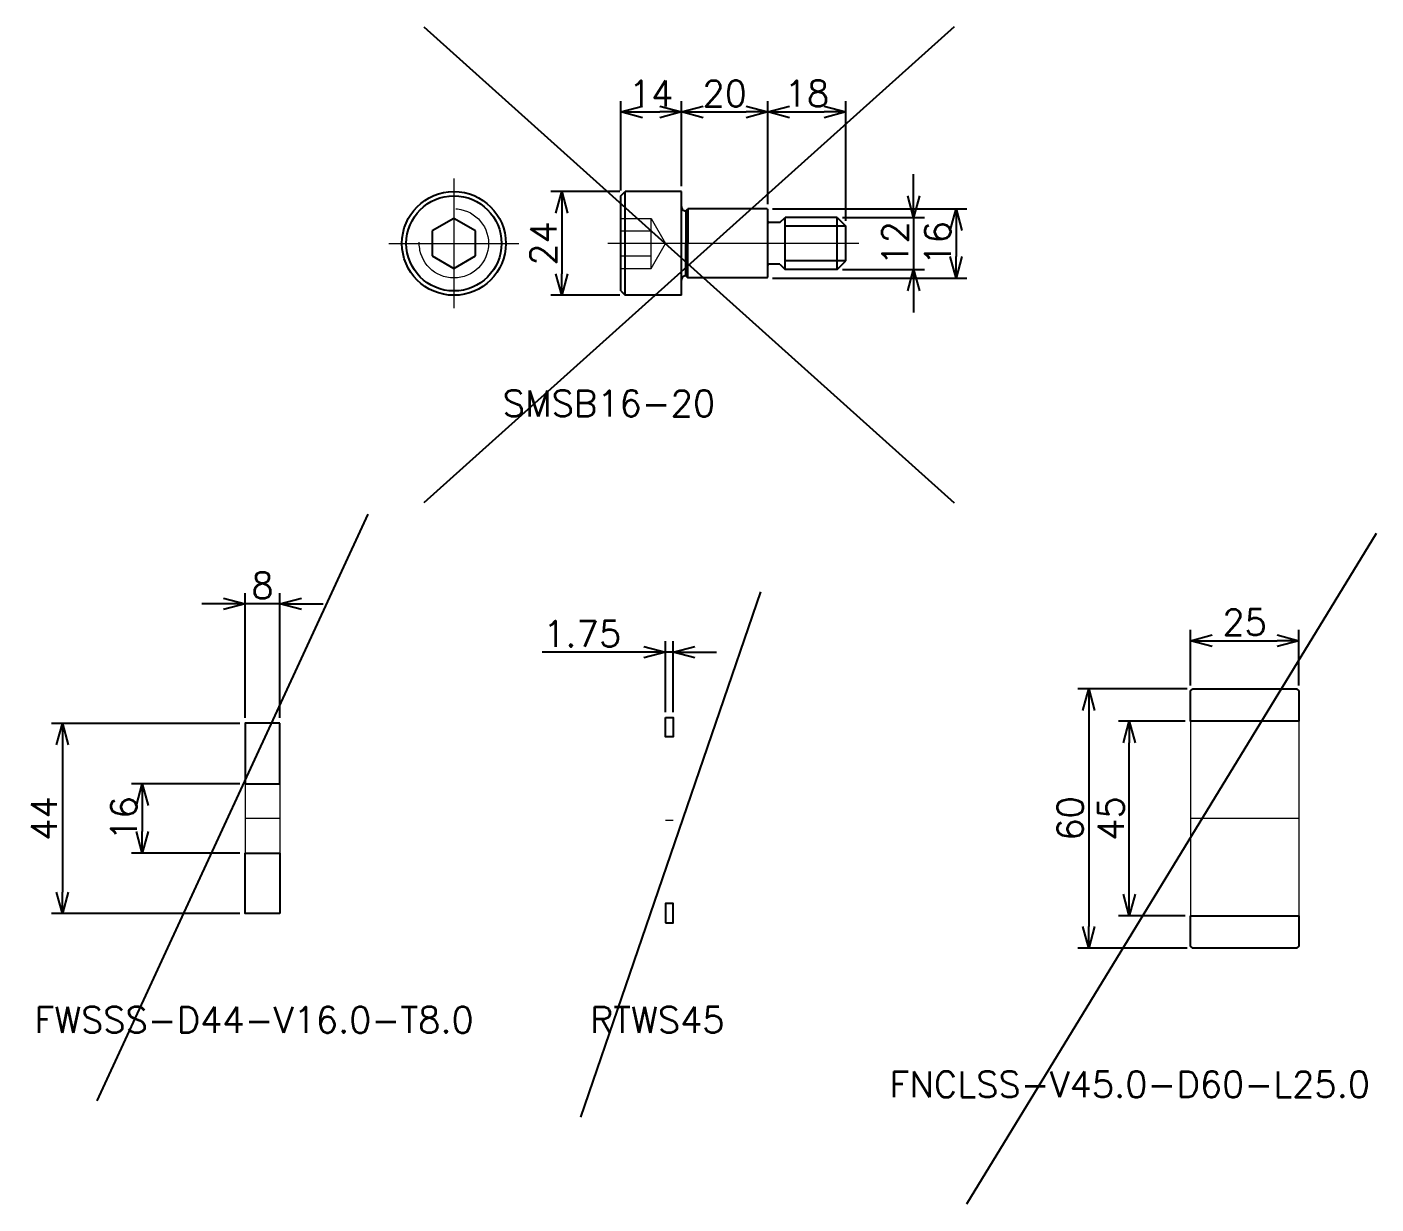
# Model space of a CAD drawing. Header units: millimetres. Extents: x -8731 to 85711, y -14522 to 31379.
# Drawn here: x 35867.9 to 36179.6, y -1828.1 to -1556 of the extents above; entities that cross this region are included whole.
import ezdxf

# ---------------------------------------------------------------- set-up
doc = ezdxf.new("R2010")
doc.units = ezdxf.units.MM
doc.header["$LTSCALE"] = 4
doc.header["$PDMODE"] = 99
doc.header["$PDSIZE"] = 1
doc.linetypes.add('CENTER2', pattern=[28.575, 19.05, -3.175, 3.175, -3.175])
doc.linetypes.add('HIDDEN', pattern=[9.525, 6.35, -3.175])
for name, color, linetype, lineweight in [('04_HIDDEN', 2, 'HIDDEN', 13), ('05_CENTER', 4, 'CENTER2', 13), ('08_DIM', 3, 'Continuous', 13)]:
    doc.layers.add(name, color=color, linetype=linetype, lineweight=lineweight)
doc.layers.add('10_DRAFT', color=8, linetype='Continuous', lineweight=0, plot=False)
doc.styles.add('KSS_TXT', font='txt.shx', dxfattribs={"bigfont": 'extfont2.shx'})
doc.dimstyles.new('KSS_DIM', dxfattribs={"dimscale": 3, "dimtxt": 3, "dimasz": 2.5, "dimexe": 1.25, "dimexo": 0.625, "dimtad": 1, "dimdsep": 46, "dimtxsty": 'KSS_TXT', "dimblk": 'OPEN30', "dimcen": 0, "dimazin": 2, "dimtfac": 0.75, "dimtmove": 0, "dimatfit": 3, "dimldrblk": 'OPEN30', "dimfxl": 1, "dimtolj": 1, "dimarcsym": 0})

# ---------------------------------------------------------------- blocks, each defined once
blk = doc.blocks.new('MSB16-20a_1_1_1')
at = {"color": 0}
for p, q in [((-34, 11), (-33, 12)), ((-34, -11), (-34, 11)), ((-33, -12), (-33, 12)), ((-20, 12), (-33, 12)), ((-20, -12), (-20, 12)), ((-19, 7.5), (-18.5, 8)), ((-19, 7.5), (-19, 0)), ((-0.2, 8), (-18.5, 8)), ((-18.5, 8), (-18.5, 0)), ((-0.2, 8), (0, 7.8)), ((0, -7.8), (0, 7.8)), ((2.75, 4.8), (0.3, 4.8)), ((2.75, 4.8), (3.95, 6)), ((16, 6), (3.95, 6)), ((3.95, -6), (3.95, 6)), ((18, 4), (3.95, 4)), ((16, 6), (18, 4)), ((16, -6), (16, 6)), ((18, -4), (18, 4)), ((-19, -7.5), (-19, 0)), ((-18.5, -8), (-18.5, 0)), ((2.75, -4.8), (0.3, -4.8)), ((2.75, -4.8), (3.95, -6)), ((18, -4), (3.95, -4)), ((16, -6), (3.95, -6)), ((16, -6), (18, -4)), ((-19, -7.5), (-18.5, -8)), ((-0.2, -8), (-18.5, -8)), ((-0.2, -8), (0, -7.8)), ((-34, -11), (-33, -12)), ((-20, -12), (-33, -12))]:
    blk.add_line(p, q, dxfattribs=at)
for centre, radius, start, end in [((-19.03, 8.47), 0.972, 178.3241, 271.6206), ((0.3, 5.1), 0.3, 180, 270), ((0.3, -5.1), 0.3, 90, 180), ((-19.03, -8.47), 0.972, 88.3794, 181.6759)]:
    blk.add_arc(centre, radius, start, end, dxfattribs=at)
at = {"layer": '04_HIDDEN', "color": 0}
for p, q in [((-34, 5.77), (-27, 5.77)), ((-27, -5.77), (-27, 5.77)), ((-27, 5.77), (-23.67, 0)), ((-34, 2.89), (-27, 2.89)), ((-34, 0), (-34, 0)), ((-34, -2.89), (-27, -2.89)), ((-27, -5.77), (-23.67, 0)), ((-34, -5.5), (-34, -5.5)), ((-34, -5.77), (-27, -5.77))]:
    blk.add_line(p, q, dxfattribs=at)
at = {"layer": '05_CENTER', "color": 0}
blk.add_line((21, 0), (-37, 0), dxfattribs=at)
blk = doc.blocks.new('_Open30')
at = {"color": 0, "linetype": 'ByBlock', "lineweight": -2}
for p, q in [((-1, 0.268), (0, 0)), ((0, 0), (-1, -0.268)), ((0, 0), (-1, 0))]:
    blk.add_line(p, q, dxfattribs=at)
blk = doc.blocks.new('*D3684')
at = {"layer": '08_DIM', "color": 0, "lineweight": -2, "transparency": 16777216}
for p, q in [((36040.17, -1598.03), (36085.1, -1598.03)), ((36082.6, -1603.03), (36082.6, -1609.03)), ((36040.17, -1614.03), (36085.1, -1614.03))]:
    blk.add_line(p, q, dxfattribs=at)
at = {"layer": 'Defpoints', "color": 0, "transparency": 16777216}
for p in [(36038.92, -1598.03), (36038.92, -1614.03), (36082.6, -1614.03)]:
    blk.add_point(p, dxfattribs=at)
at = {"layer": '08_DIM', "color": 0, "lineweight": -2, "transparency": 16777216, "xscale": 5, "yscale": 5, "zscale": 5}
for p, rotation in [((36082.6, -1598.03), 90), ((36082.6, -1614.03), 270)]:
    blk.add_blockref('_Open30', p, dxfattribs=dict(at, rotation=rotation))
at = {"layer": '08_DIM', "color": 0, "transparency": 16777216, "insert": (36078.35, -1606.03), "char_height": 6, "attachment_point": 5, "rotation": 90, "style": 'KSS_TXT'}
blk.add_mtext('\\A1;16', dxfattribs=at)
blk = doc.blocks.new('*D3685')
at = {"layer": '08_DIM', "color": 0, "lineweight": -2, "transparency": 16777216}
for p, q in [((36072.77, -1595.03), (36072.77, -1590.03)), ((36056.37, -1600.03), (36075.27, -1600.03)), ((36072.77, -1600.03), (36072.77, -1612.03)), ((36056.37, -1612.03), (36075.27, -1612.03)), ((36072.77, -1617.03), (36072.77, -1622.03))]:
    blk.add_line(p, q, dxfattribs=at)
at = {"layer": 'Defpoints', "color": 0, "transparency": 16777216}
for p in [(36055.12, -1600.03), (36055.12, -1612.03), (36072.77, -1612.03)]:
    blk.add_point(p, dxfattribs=at)
at = {"layer": '08_DIM', "color": 0, "lineweight": -2, "transparency": 16777216, "xscale": 5, "yscale": 5, "zscale": 5}
for p, rotation in [((36072.77, -1600.03), 270), ((36072.77, -1612.03), 90)]:
    blk.add_blockref('_Open30', p, dxfattribs=dict(at, rotation=rotation))
at = {"layer": '08_DIM', "color": 0, "transparency": 16777216, "insert": (36068.52, -1606.03), "char_height": 6, "attachment_point": 5, "rotation": 90, "style": 'KSS_TXT'}
blk.add_mtext('\\A1;12', dxfattribs=at)
blk = doc.blocks.new('*D3686')
at = {"layer": '08_DIM', "color": 0, "lineweight": -2, "transparency": 16777216}
for p, q in [((36039.12, -1596.98), (36039.12, -1573.14)), ((36057.12, -1600.78), (36057.12, -1573.14)), ((36044.12, -1575.64), (36052.12, -1575.64))]:
    blk.add_line(p, q, dxfattribs=at)
at = {"layer": 'Defpoints', "color": 0, "transparency": 16777216}
for p in [(36057.12, -1575.64), (36039.12, -1598.23), (36057.12, -1602.03)]:
    blk.add_point(p, dxfattribs=at)
at = {"layer": '08_DIM', "color": 0, "lineweight": -2, "transparency": 16777216, "xscale": 5, "yscale": 5, "zscale": 5, "rotation": 180}
blk.add_blockref('_Open30', (36039.12, -1575.64), dxfattribs=at)
at = {"layer": '08_DIM', "color": 0, "lineweight": -2, "transparency": 16777216, "xscale": 5, "yscale": 5, "zscale": 5}
blk.add_blockref('_Open30', (36057.12, -1575.64), dxfattribs=at)
at = {"layer": '08_DIM', "color": 0, "transparency": 16777216, "insert": (36048.12, -1571.39), "char_height": 6, "attachment_point": 5, "style": 'KSS_TXT'}
blk.add_mtext('\\A1;18', dxfattribs=at)
blk = doc.blocks.new('*D3687')
at = {"layer": '08_DIM', "color": 0, "lineweight": -2, "transparency": 16777216}
for p, q in [((36019.12, -1592.78), (36019.12, -1573.14)), ((36039.12, -1596.98), (36039.12, -1573.14)), ((36024.12, -1575.64), (36034.12, -1575.64))]:
    blk.add_line(p, q, dxfattribs=at)
at = {"layer": 'Defpoints', "color": 0, "transparency": 16777216}
for p in [(36039.12, -1575.64), (36019.12, -1594.03), (36039.12, -1598.23)]:
    blk.add_point(p, dxfattribs=at)
at = {"layer": '08_DIM', "color": 0, "lineweight": -2, "transparency": 16777216, "xscale": 5, "yscale": 5, "zscale": 5, "rotation": 180}
blk.add_blockref('_Open30', (36019.12, -1575.64), dxfattribs=at)
at = {"layer": '08_DIM', "color": 0, "lineweight": -2, "transparency": 16777216, "xscale": 5, "yscale": 5, "zscale": 5}
blk.add_blockref('_Open30', (36039.12, -1575.64), dxfattribs=at)
at = {"layer": '08_DIM', "color": 0, "transparency": 16777216, "insert": (36029.12, -1571.39), "char_height": 6, "attachment_point": 5, "style": 'KSS_TXT'}
blk.add_mtext('\\A1;20', dxfattribs=at)
blk = doc.blocks.new('*D3688')
at = {"layer": '08_DIM', "color": 0, "lineweight": -2, "transparency": 16777216}
for p, q in [((35917.05, -1730.99), (35892.02, -1730.99)), ((35894.52, -1735.99), (35894.52, -1741.99)), ((35917.05, -1746.99), (35892.02, -1746.99))]:
    blk.add_line(p, q, dxfattribs=at)
at = {"layer": 'Defpoints', "color": 0, "transparency": 16777216}
for p in [(35918.3, -1730.99), (35894.52, -1746.99), (35918.3, -1746.99)]:
    blk.add_point(p, dxfattribs=at)
at = {"layer": '08_DIM', "color": 0, "lineweight": -2, "transparency": 16777216, "xscale": 5, "yscale": 5, "zscale": 5}
for p, rotation in [((35894.52, -1730.99), 90), ((35894.52, -1746.99), 270)]:
    blk.add_blockref('_Open30', p, dxfattribs=dict(at, rotation=rotation))
at = {"layer": '08_DIM', "color": 0, "transparency": 16777216, "insert": (35890.27, -1738.99), "char_height": 6, "attachment_point": 5, "rotation": 90, "style": 'KSS_TXT'}
blk.add_mtext('\\A1;16', dxfattribs=at)
blk = doc.blocks.new('*D3689')
at = {"layer": '08_DIM', "color": 0, "lineweight": -2, "transparency": 16777216}
for p, q in [((35913.3, -1689.36), (35908.3, -1689.36)), ((35918.3, -1715.74), (35918.3, -1686.86)), ((35926.3, -1689.36), (35918.3, -1689.36)), ((35926.3, -1715.74), (35926.3, -1686.86)), ((35931.3, -1689.36), (35936.3, -1689.36))]:
    blk.add_line(p, q, dxfattribs=at)
at = {"layer": 'Defpoints', "color": 0, "transparency": 16777216}
for p in [(35918.3, -1689.36), (35918.3, -1716.99), (35926.3, -1716.99)]:
    blk.add_point(p, dxfattribs=at)
at = {"layer": '08_DIM', "color": 0, "lineweight": -2, "transparency": 16777216, "xscale": 5, "yscale": 5, "zscale": 5}
blk.add_blockref('_Open30', (35918.3, -1689.36), dxfattribs=at)
at = {"layer": '08_DIM', "color": 0, "lineweight": -2, "transparency": 16777216, "xscale": 5, "yscale": 5, "zscale": 5, "rotation": 180}
blk.add_blockref('_Open30', (35926.3, -1689.36), dxfattribs=at)
at = {"layer": '08_DIM', "color": 0, "transparency": 16777216, "insert": (35922.3, -1685.11), "char_height": 6, "attachment_point": 5, "style": 'KSS_TXT'}
blk.add_mtext('\\A1;8', dxfattribs=at)
blk = doc.blocks.new('*D3690')
at = {"layer": '08_DIM', "color": 0, "lineweight": -2, "transparency": 16777216}
for p, q in [((36015.44, -1714.39), (36015.44, -1698.03)), ((36017.19, -1714.39), (36017.19, -1698.03)), ((36010.44, -1700.53), (35986.94, -1700.53)), ((36017.19, -1700.53), (36015.44, -1700.53)), ((36022.19, -1700.53), (36027.19, -1700.53))]:
    blk.add_line(p, q, dxfattribs=at)
at = {"layer": 'Defpoints', "color": 0, "transparency": 16777216}
for p in [(36015.44, -1700.53), (36015.44, -1715.64), (36017.19, -1715.64)]:
    blk.add_point(p, dxfattribs=at)
at = {"layer": '08_DIM', "color": 0, "lineweight": -2, "transparency": 16777216, "xscale": 5, "yscale": 5, "zscale": 5}
blk.add_blockref('_Open30', (36015.44, -1700.53), dxfattribs=at)
at = {"layer": '08_DIM', "color": 0, "lineweight": -2, "transparency": 16777216, "xscale": 5, "yscale": 5, "zscale": 5, "rotation": 180}
blk.add_blockref('_Open30', (36017.19, -1700.53), dxfattribs=at)
at = {"layer": '08_DIM', "color": 0, "transparency": 16777216, "insert": (35996.19, -1696.27), "char_height": 6, "attachment_point": 5, "style": 'KSS_TXT'}
blk.add_mtext('\\A1;1.75', dxfattribs=at)
blk = doc.blocks.new('A$C201C6D48_1_1_1')
at = {"color": 0}
for points in [[(-1.75, 23.75), (0, 23.75), (0, 19.25), (-1.75, 19.25)], [(-1.75, -23.75), (0, -23.75), (0, -19.25), (-1.75, -19.25)]]:
    blk.add_lwpolyline(points, close=True, dxfattribs=at)
at = {"layer": '10_DRAFT'}
blk.add_line((-1.75, 0), (0, 0), dxfattribs=at)
blk = doc.blocks.new('MSB16-20b_1_1_1')
at = {"color": 0}
for p, q in [((0, 5.77), (-5, 2.89)), ((5, 2.89), (0, 5.77)), ((-5, 2.89), (-5, -2.89)), ((5, -2.89), (5, 2.89)), ((-5, -2.89), (0, -5.77)), ((0, -5.77), (5, -2.89))]:
    blk.add_line(p, q, dxfattribs=at)
for radius in [12, 11]:
    blk.add_circle((0, 0), radius, dxfattribs=at)
at = {"layer": '04_HIDDEN', "color": 0}
blk.add_circle((0, 0), 8, dxfattribs=at)
at = {"layer": '05_CENTER', "color": 0}
for p, q in [((0, 15), (0, -15)), ((-15, 0), (15, 0))]:
    blk.add_line(p, q, dxfattribs=at)
blk = doc.blocks.new('*D3697')
at = {"layer": '08_DIM', "color": 0, "lineweight": -2, "transparency": 16777216}
for p, q in [((36005.12, -1593.78), (36005.12, -1573.14)), ((36019.12, -1592.78), (36019.12, -1573.14)), ((36010.12, -1575.64), (36014.12, -1575.64))]:
    blk.add_line(p, q, dxfattribs=at)
at = {"layer": 'Defpoints', "color": 0, "transparency": 16777216}
for p in [(36019.12, -1575.64), (36005.12, -1595.03), (36019.12, -1594.03)]:
    blk.add_point(p, dxfattribs=at)
at = {"layer": '08_DIM', "color": 0, "lineweight": -2, "transparency": 16777216, "xscale": 5, "yscale": 5, "zscale": 5, "rotation": 180}
blk.add_blockref('_Open30', (36005.12, -1575.64), dxfattribs=at)
at = {"layer": '08_DIM', "color": 0, "lineweight": -2, "transparency": 16777216, "xscale": 5, "yscale": 5, "zscale": 5}
blk.add_blockref('_Open30', (36019.12, -1575.64), dxfattribs=at)
at = {"layer": '08_DIM', "color": 0, "transparency": 16777216, "insert": (36012.12, -1571.39), "char_height": 6, "attachment_point": 5, "style": 'KSS_TXT'}
blk.add_mtext('\\A1;14', dxfattribs=at)
blk = doc.blocks.new('*D3699')
at = {"layer": '08_DIM', "color": 0, "lineweight": -2, "transparency": 16777216}
for p, q in [((36136.78, -1708.24), (36136.78, -1695.39)), ((36161.78, -1708.24), (36161.78, -1695.39)), ((36141.78, -1697.89), (36156.78, -1697.89))]:
    blk.add_line(p, q, dxfattribs=at)
at = {"layer": 'Defpoints', "color": 0, "transparency": 16777216}
for p in [(36161.78, -1697.89), (36136.78, -1709.49), (36161.78, -1709.49)]:
    blk.add_point(p, dxfattribs=at)
at = {"layer": '08_DIM', "color": 0, "lineweight": -2, "transparency": 16777216, "xscale": 5, "yscale": 5, "zscale": 5, "rotation": 180}
blk.add_blockref('_Open30', (36136.78, -1697.89), dxfattribs=at)
at = {"layer": '08_DIM', "color": 0, "lineweight": -2, "transparency": 16777216, "xscale": 5, "yscale": 5, "zscale": 5}
blk.add_blockref('_Open30', (36161.78, -1697.89), dxfattribs=at)
at = {"layer": '08_DIM', "color": 0, "transparency": 16777216, "insert": (36149.28, -1693.63), "char_height": 6, "attachment_point": 5, "style": 'KSS_TXT'}
blk.add_mtext('\\A1;25', dxfattribs=at)
blk = doc.blocks.new('*D3701')
at = {"layer": '08_DIM', "color": 0, "lineweight": -2, "transparency": 16777216}
for p, q in [((36135.53, -1716.49), (36120.11, -1716.49)), ((36122.61, -1756.49), (36122.61, -1721.49)), ((36135.53, -1761.49), (36120.11, -1761.49))]:
    blk.add_line(p, q, dxfattribs=at)
at = {"layer": 'Defpoints', "color": 0, "transparency": 16777216}
for p in [(36122.61, -1716.49), (36136.78, -1716.49), (36136.78, -1761.49)]:
    blk.add_point(p, dxfattribs=at)
at = {"layer": '08_DIM', "color": 0, "lineweight": -2, "transparency": 16777216, "xscale": 5, "yscale": 5, "zscale": 5}
for p, rotation in [((36122.61, -1716.49), 90), ((36122.61, -1761.49), 270)]:
    blk.add_blockref('_Open30', p, dxfattribs=dict(at, rotation=rotation))
at = {"layer": '08_DIM', "color": 0, "transparency": 16777216, "insert": (36118.35, -1738.99), "char_height": 6, "attachment_point": 5, "rotation": 90, "style": 'KSS_TXT'}
blk.add_mtext('\\A1;45', dxfattribs=at)
blk = doc.blocks.new('*D3702')
at = {"layer": '08_DIM', "color": 0, "lineweight": -2, "transparency": 16777216}
for p, q in [((36004.87, -1594.03), (35988.97, -1594.03)), ((35991.47, -1599.03), (35991.47, -1613.03)), ((36004.87, -1618.03), (35988.97, -1618.03))]:
    blk.add_line(p, q, dxfattribs=at)
at = {"layer": 'Defpoints', "color": 0, "transparency": 16777216}
for p in [(36006.12, -1594.03), (35991.47, -1618.03), (36006.12, -1618.03)]:
    blk.add_point(p, dxfattribs=at)
at = {"layer": '08_DIM', "color": 0, "lineweight": -2, "transparency": 16777216, "xscale": 5, "yscale": 5, "zscale": 5}
for p, rotation in [((35991.47, -1594.03), 90), ((35991.47, -1618.03), 270)]:
    blk.add_blockref('_Open30', p, dxfattribs=dict(at, rotation=rotation))
at = {"layer": '08_DIM', "color": 0, "transparency": 16777216, "insert": (35987.22, -1606.03), "char_height": 6, "attachment_point": 5, "rotation": 90, "style": 'KSS_TXT'}
blk.add_mtext('\\A1;24', dxfattribs=at)
blk = doc.blocks.new('FNCLSS-V45.0-D65-L30.0a_1_1_1')
at = {"color": 0}
for points in [[(-24.5, 30), (-0.5, 30), (0, 29.5), (0, 22.5), (-25, 22.5), (-25, 29.5)], [(-25, -22.5), (0, -22.5), (0, -29.5), (-0.5, -30), (-24.5, -30), (-25, -29.5)]]:
    blk.add_lwpolyline(points, close=True, dxfattribs=at)
at = {"layer": '10_DRAFT'}
for p, q in [((-25, 22.5), (-25, -22.5)), ((0, 22.5), (0, -22.5)), ((0, 0), (-25, 0))]:
    blk.add_line(p, q, dxfattribs=at)
blk = doc.blocks.new('FWSSS-D44-V16.0-T8.0a_1_1_1')
at = {"color": 0}
for points in [[(0, 22), (-8, 22), (-8, 8), (0, 8)], [(0, -22), (-8, -22), (-8, -8), (0, -8)]]:
    blk.add_lwpolyline(points, close=True, dxfattribs=at)
at = {"layer": '10_DRAFT'}
for p, q in [((-8, 8), (-8, -8)), ((0, 8), (0, -8)), ((0, 0), (-8, 0))]:
    blk.add_line(p, q, dxfattribs=at)
blk = doc.blocks.new('*D3706')
at = {"layer": '08_DIM', "color": 0, "lineweight": -2, "transparency": 16777216}
for p, q in [((36136.03, -1708.99), (36110.74, -1708.99)), ((36113.24, -1713.99), (36113.24, -1763.99)), ((36136.03, -1768.99), (36110.74, -1768.99))]:
    blk.add_line(p, q, dxfattribs=at)
at = {"layer": 'Defpoints', "color": 0, "transparency": 16777216}
for p in [(36137.28, -1708.99), (36113.24, -1768.99), (36137.28, -1768.99)]:
    blk.add_point(p, dxfattribs=at)
at = {"layer": '08_DIM', "color": 0, "lineweight": -2, "transparency": 16777216, "xscale": 5, "yscale": 5, "zscale": 5}
for p, rotation in [((36113.24, -1708.99), 90), ((36113.24, -1768.99), 270)]:
    blk.add_blockref('_Open30', p, dxfattribs=dict(at, rotation=rotation))
at = {"layer": '08_DIM', "color": 0, "transparency": 16777216, "insert": (36108.99, -1738.99), "char_height": 6, "attachment_point": 5, "rotation": 90, "style": 'KSS_TXT'}
blk.add_mtext('\\A1;60', dxfattribs=at)
blk = doc.blocks.new('*D3711')
at = {"layer": '08_DIM', "color": 0, "lineweight": -2, "transparency": 16777216}
for p, q in [((35917.05, -1716.99), (35873.56, -1716.99)), ((35876.06, -1721.99), (35876.06, -1755.99)), ((35917.05, -1760.99), (35873.56, -1760.99))]:
    blk.add_line(p, q, dxfattribs=at)
at = {"layer": 'Defpoints', "color": 0, "transparency": 16777216}
for p in [(35918.3, -1716.99), (35876.06, -1760.99), (35918.3, -1760.99)]:
    blk.add_point(p, dxfattribs=at)
at = {"layer": '08_DIM', "color": 0, "lineweight": -2, "transparency": 16777216, "xscale": 5, "yscale": 5, "zscale": 5}
for p, rotation in [((35876.06, -1716.99), 90), ((35876.06, -1760.99), 270)]:
    blk.add_blockref('_Open30', p, dxfattribs=dict(at, rotation=rotation))
at = {"layer": '08_DIM', "color": 0, "transparency": 16777216, "insert": (35871.81, -1738.99), "char_height": 6, "attachment_point": 5, "rotation": 90, "style": 'KSS_TXT'}
blk.add_mtext('\\A1;44', dxfattribs=at)

msp = doc.modelspace()

# ---------------------------------------------------------------- linework, layer by layer
for p, q in [((36082.11858, -1555.98931), (35959.61918, -1666.00783)), ((35959.61918, -1555.98931), (36082.11858, -1666.00783)), ((35946.683, -1668.62978), (35884.01595, -1804.2525)), ((36179.64852, -1673.1055), (36084.98387, -1828.12654)), ((36037.36485, -1686.58506), (35995.76951, -1808.0273))]:
    msp.add_line(p, q)

# ---------------------------------------------------------------- block references
at = {"color": 4}
for name, p in [('MSB16-20b_1_1_1', (35966.54028, -1606.02621)), ('MSB16-20a_1_1_1', (36039.12333, -1606.02621)), ('FNCLSS-V45.0-D65-L30.0a_1_1_1', (36161.78297, -1738.98634)), ('FWSSS-D44-V16.0-T8.0a_1_1_1', (35926.29676, -1738.98634)), ('A$C201C6D48_1_1_1', (36017.19165, -1739.39027))]:
    msp.add_blockref(name, p, dxfattribs=at)

# ---------------------------------------------------------------- texts
at = {"color": 0, "style": 'KSS_TXT'}
for s, p in [('SMSB16-20', (35977.80604, -1646.02005)), ('FWSSS-D44-V16.0-T8.0', (35869.56131, -1788.54445)), ('RTWS45', (35997.97566, -1788.54445)), ('FNCLSS-V45.0-D60-L25.0', (36067.18149, -1803.45101))]:
    msp.add_text(s, height=6, dxfattribs=at).set_placement(p)

# ---------------------------------------------------------------- dimensions: what is measured, and where the dimension line sits
at = {"layer": '08_DIM'}
for base, p1, p2, picture, middle in [((36019.12333, -1575.63766), (36005.12333, -1595.02621), (36019.12333, -1594.02621), '*D3697', (36012.12333, -1571.38766)), ((36039.12333, -1575.63766), (36019.12333, -1594.02621), (36039.12333, -1598.22621), '*D3687', (36029.12333, -1571.38766)), ((36057.12333, -1575.63766), (36039.12333, -1598.22621), (36057.12333, -1602.02622), '*D3686', (36048.12333, -1571.38766)), ((35918.29676, -1689.35763), (35926.29676, -1716.98634), (35918.29676, -1716.98634), '*D3689', (35922.29676, -1685.10763)), ((36161.78297, -1697.88717), (36136.78297, -1709.48634), (36161.78297, -1709.48634), '*D3699', (36149.28297, -1693.633)), ((36015.44165, -1700.52677), (36017.19165, -1715.64027), (36015.44165, -1715.64027), '*D3690', (35996.19165, -1696.2726))]:
    dim = msp.add_linear_dim(base=base, p1=p1, p2=p2, dimstyle='KSS_DIM', override={"dimscale": 2}, dxfattribs=at)
    dim.commit()
    dim.dimension.update_dxf_attribs({"geometry": picture, "text_midpoint": middle})
for base, p1, p2, picture, middle in [((36072.76879, -1612.02621), (36055.12333, -1600.02621), (36055.12333, -1612.02621), '*D3685', (36068.51879, -1606.02621)), ((35991.47082, -1618.02622), (36006.12333, -1594.02621), (36006.12333, -1618.02622), '*D3702', (35987.22082, -1606.02621)), ((36082.59925, -1614.02622), (36038.92333, -1598.02621), (36038.92333, -1614.02622), '*D3684', (36078.34925, -1606.02621)), ((36113.24367, -1768.98634), (36137.28297, -1708.98634), (36137.28297, -1768.98634), '*D3706', (36108.99367, -1738.98634)), ((35876.06215, -1760.98634), (35918.29676, -1716.98634), (35918.29676, -1760.98634), '*D3711', (35871.81215, -1738.98634)), ((36122.60832, -1716.48634), (36136.78297, -1761.48634), (36136.78297, -1716.48634), '*D3701', (36118.35415, -1738.98634)), ((35894.52415, -1746.98634), (35918.29676, -1730.98634), (35918.29676, -1746.98634), '*D3688', (35890.27415, -1738.98634))]:
    dim = msp.add_linear_dim(base=base, p1=p1, p2=p2, angle=90, dimstyle='KSS_DIM', override={"dimscale": 2}, dxfattribs=at)
    dim.commit()
    dim.dimension.update_dxf_attribs({"geometry": picture, "text_midpoint": middle})

doc.saveas('drawing.dxf')
